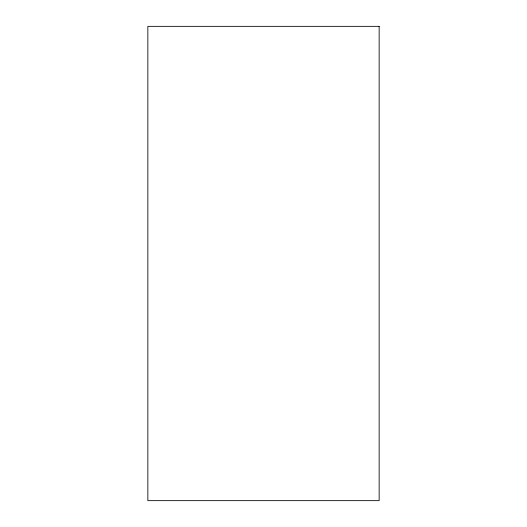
<?xml version="1.0" encoding="UTF-8"?>
<svg xmlns="http://www.w3.org/2000/svg" width="527" height="527" viewBox="0 0 527 527"><rect width="100%" height="100%" fill="white"/><g stroke="black" fill="none" stroke-linecap="round" stroke-linejoin="round"><path stroke-width="0.79" d="M379.15 26.35L147.85 26.35L147.85 500.65L379.15 500.65L379.15 26.35"/></g></svg>
